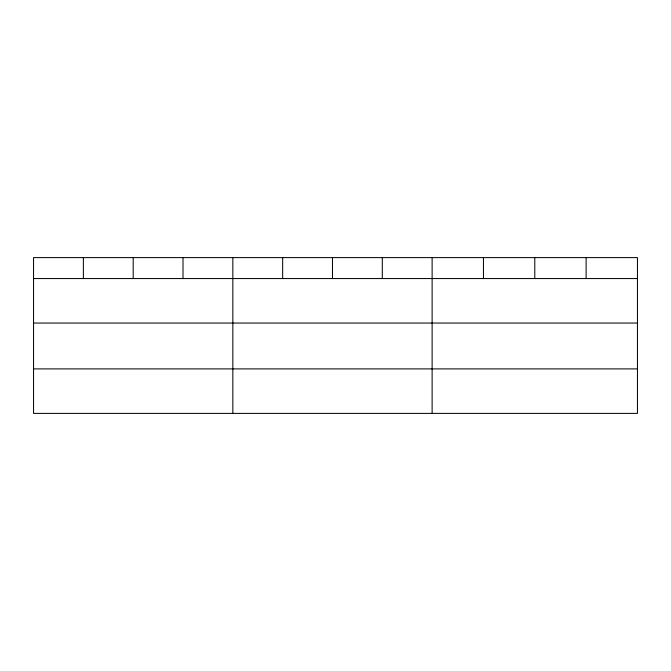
<?xml version="1.0" encoding="UTF-8"?>
<svg xmlns="http://www.w3.org/2000/svg" width="671" height="671" viewBox="0 0 671 671"><rect width="100%" height="100%" fill="white"/><g stroke="black" fill="none" stroke-linecap="round" stroke-linejoin="round"><path stroke-width="1.01" d="M637.45 323.053L637.45 257.605L33.55 257.605L33.55 413.395L637.45 413.395L637.45 323.053L33.55 323.053M33.55 278.557L637.45 278.557M33.55 368.899L637.45 368.899M586.118 257.605L586.118 278.557M534.787 257.605L534.787 278.557M483.455 257.605L483.455 278.557M432.124 257.605L432.124 413.395M382.302 257.605L382.302 278.557M332.481 257.605L332.481 278.557M282.659 257.605L282.659 278.557M232.837 257.605L232.837 413.395M183.015 257.605L183.015 278.557M133.194 257.605L133.194 278.557M83.372 257.605L83.372 278.557"/></g></svg>
